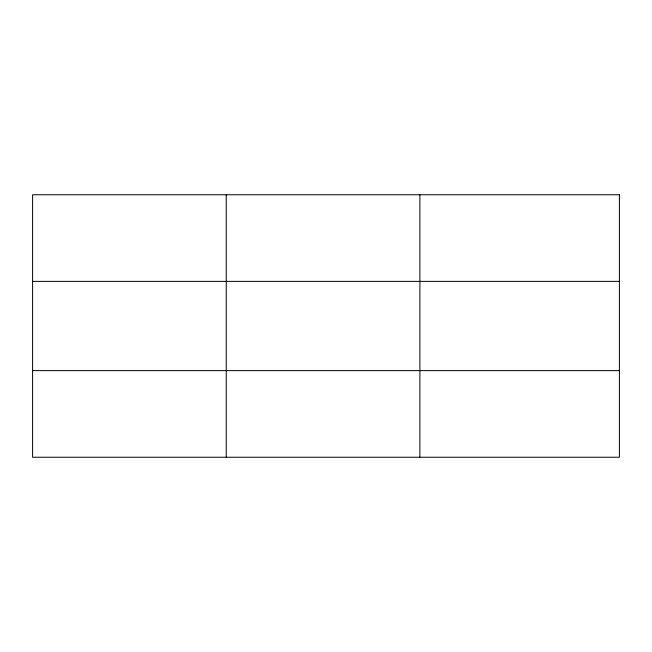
<?xml version="1.0" encoding="UTF-8"?>
<svg xmlns="http://www.w3.org/2000/svg" width="652" height="652" viewBox="0 0 652 652"><rect width="100%" height="100%" fill="white"/><g stroke="black" fill="none" stroke-linecap="round" stroke-linejoin="round"><path stroke-width="0.98" d="M226.244 194.752L226.244 457.248M419.888 194.752L419.888 457.248M32.6 281.379L619.4 281.379M32.6 370.621L619.4 370.621M619.4 194.752L619.4 457.248L32.6 457.248L32.6 194.752L619.4 194.752"/></g></svg>
